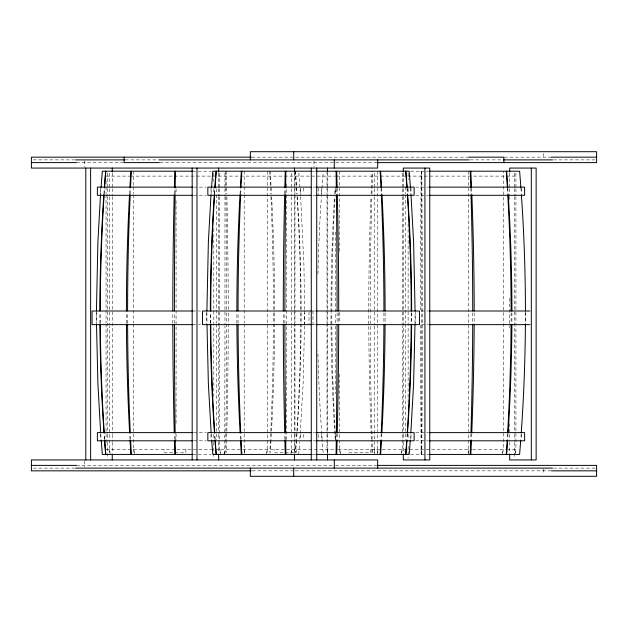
<?xml version="1.0" encoding="UTF-8"?>
<svg xmlns="http://www.w3.org/2000/svg" width="628" height="628" viewBox="0 0 628 628"><rect width="100%" height="100%" fill="white"/><g stroke="black" fill="none" stroke-linecap="round" stroke-linejoin="round"><path stroke-width="0.47" stroke-dasharray="3.14 2.35" d="M304.517 326.058L303.136 383.716L299.721 441.256M304.525 325.116L304.611 312.822M415.006 323.224L415.077 312.822M421.372 454.437L421.459 171.201M224.785 454.437L224.965 326.042M224.612 454.437L224.965 449.53M100.59 193.801L101.022 188.149M211.063 193.801L211.495 188.149M298.716 454.437L299.65 442.198M410.335 439.372L410.767 433.72M468.252 454.437L468.692 449.53L468.692 171.201M468.292 452.804L468.692 449.53M266.649 454.437L267.316 449.53L267.316 171.201M377.114 454.437L377.781 449.53L377.781 171.201M266.782 452.804L267.316 449.53M377.255 452.804L377.781 449.53M502.698 452.804L503.271 449.53L503.271 171.201M502.329 454.437L503.271 449.53M291.761 449.53L290.788 454.437L291.761 449.53L291.761 326.042M402.234 449.53L401.261 454.437L402.234 449.53L402.234 326.042M294.296 452.804L294.979 449.53L294.979 324.087M404.942 451.987L405.453 449.53M515.243 452.804L515.926 449.53L515.926 326.042M514.889 454.437L515.926 449.53L507.989 449.53M251.695 157.157L468.056 157.157M504.363 157.157L551.462 157.157M33.355 159.889L74.528 159.889M125.302 159.889L157.84 159.889M470.16 159.889L502.698 159.889M553.472 159.889L595.619 159.889M76.538 162.613L123.638 162.613M159.944 162.613L376.305 162.613M192.694 171.201L211.275 171.201M311.951 171.201L314.903 171.201M410.524 171.201L425.643 171.201M426.349 171.201L428.539 171.201M106.053 176.107L129.972 176.107M130.569 176.107L335.595 176.107M336.388 176.107L515.926 176.107M193.809 187.128L206.274 187.128M312.893 187.128L314.824 187.128M415.705 187.128L428.17 187.128M193.809 195.308L206.274 195.308M312.893 195.308L314.824 195.308M415.705 195.308L428.17 195.308M192.772 311.001L200.52 311.001M311.951 311.001L314.864 311.001M421.459 311.001L428.241 311.001M192.772 324.637L200.52 324.637M311.951 324.637L314.864 324.637M421.459 324.637L428.241 324.637M193.809 432.621L206.274 432.621M312.893 432.621L314.824 432.621M415.705 432.621L428.17 432.621M193.809 440.801L206.274 440.801M312.893 440.801L314.824 440.801M415.705 440.801L428.17 440.801M106.053 449.53L175.911 449.53M176.892 449.53L337.558 449.53M338.288 449.53L471.856 449.53M472.601 449.53L507.11 449.53M192.78 454.437L211.157 454.437M311.951 454.437L314.856 454.437M410.524 454.437L428.539 454.437M76.538 465.387L334.606 465.387M335.588 465.387L375.819 465.387M33.355 468.111L74.528 468.111M553.472 468.111L595.619 468.111M252.181 470.843L294.375 470.843M295.356 470.843L551.462 470.843M327 324.087L327 449.53L328.028 454.437M327 449.53L327.683 452.804M219.745 326.042L219.745 449.53L220.766 454.437M109.272 449.53L110.293 454.437L109.272 449.53L109.272 326.042M219.745 449.53L220.718 454.437M339.654 374.068L339.654 449.53L340.596 454.437M339.654 449.53L340.219 452.804M244.19 324.087L244.19 449.53L244.991 454.437M133.725 324.087L133.725 449.53L134.518 454.437M244.19 449.53L244.857 454.437M133.725 449.53L134.392 454.437M374.225 326.042L374.225 449.53L374.822 454.437M374.225 449.53L374.665 454.437M410.484 188.149L410.916 193.801M298.857 173.085L300.514 194.743M211.212 433.72L211.644 439.372M100.739 433.72L101.171 439.372M300.631 196.627L303.952 265.542L304.604 311.873M421.459 449.53L421.553 454.437M206.902 312.822L206.973 323.224M96.429 312.822L96.5 323.224M543.777 153.522L543.777 158.978M543.777 469.022L543.777 474.478M525.746 311.975L525.746 323.663M521.476 188.039L521.476 193.495M521.476 434.435L521.476 439.89M515.926 173.155L515.926 187.858M515.926 188.84L515.926 195.701M515.926 196.682L515.926 325.069M514.497 172.967L514.497 187.654M514.497 188.636L514.497 195.489M514.497 196.47L514.497 433.485M514.497 434.466L514.497 441.319M514.497 442.3L514.497 457.969M509.677 172.967L509.677 187.654M509.677 188.636L509.677 195.489M509.677 196.47L509.677 201.368M509.677 298.331L509.677 327.714M509.677 423.696L509.677 433.485M509.677 434.466L509.677 441.319M509.677 442.3L509.677 453.078M415.273 311.001L415.273 323.663M411.01 188.039L411.01 195.308M411.01 434.435L411.01 439.89M408.122 172.967L408.122 179.82M408.122 188.636L408.122 193.534M408.122 223.898L408.122 402.148M408.122 434.466L408.122 439.365M408.122 446.218L408.122 457.969M405.453 186.877L405.453 193.738M405.453 194.719L405.453 323.106M405.453 324.087L405.453 439.726M403.294 172.967L403.294 187.654M403.294 188.636L403.294 195.489M403.294 196.47L403.294 433.485M403.294 434.466L403.294 441.319M403.294 442.3L403.294 453.078M402.234 173.155L402.234 187.858M402.234 188.84L402.234 195.701M402.234 196.682L402.234 325.069M374.225 173.155L374.225 187.858M374.225 188.84L374.225 195.701M374.225 196.682L374.225 325.069M370.685 449.53L370.685 452.804L348.862 452.804L348.862 449.53M339.654 171.201L339.654 251.561M339.654 312.328L339.654 323.106M335.438 188.84L335.438 193.738M335.438 231.96L335.438 325.069M335.438 326.042L335.438 393.67M335.438 433.846L335.438 439.726M327.526 172.967L327.526 187.654M327.526 188.636L327.526 195.489M327.526 196.47L327.526 433.485M327.526 434.466L327.526 441.319M327.526 442.3L327.526 453.078M327 171.201L327 185.896M327 186.877L327 193.738M327 194.719L327 323.106M321.442 188.039L321.442 195.308M321.442 434.435L321.442 440.801M318.31 188.039L318.31 195.308M318.31 434.435L318.31 440.801M314 160.792L314 167.158M312.987 311.001L312.987 324.637M308.984 311.975L308.984 323.663M304.8 311.001L304.8 323.663M303.669 188.039L303.669 193.495M303.669 434.435L303.669 439.89M300.537 188.039L300.537 195.308M300.537 434.435L300.537 439.89M296.33 449.53L296.33 452.804L274.507 452.804L274.507 449.53M294.979 171.201L294.979 185.896M294.979 186.877L294.979 193.738M294.979 194.719L294.979 323.106M294.454 172.967L294.454 187.654M294.454 188.636L294.454 195.489M294.454 196.47L294.454 433.485M294.454 434.466L294.454 441.319M294.454 442.3L294.454 453.078M291.761 173.155L291.761 187.858M291.761 188.84L291.761 195.701M291.761 196.682L291.761 325.069M286.541 183.941L286.541 439.726M244.19 171.201L244.19 185.896M244.19 186.877L244.19 193.738M244.19 194.719L244.19 323.106M224.965 173.155L224.965 187.858M224.965 188.84L224.965 195.701M224.965 196.682L224.965 325.069M219.745 173.155L219.745 187.858M219.745 188.84L219.745 195.701M219.745 196.682L219.745 325.069M218.638 172.967L218.638 187.654M218.638 188.636L218.638 195.489M218.638 196.47L218.638 433.485M218.638 434.466L218.638 441.319M218.638 442.3L218.638 453.078M216.527 188.84L216.527 193.738M216.527 194.719L216.527 323.106M216.527 324.087L216.527 439.726M213.81 172.967L213.81 183.737M213.81 188.636L213.81 193.534M213.81 228.788L213.81 397.249M213.81 434.466L213.81 441.319M213.81 442.3L213.81 457.969M210.969 188.039L210.969 193.495M210.969 434.435L210.969 439.89M206.706 311.975L206.706 323.663M185.857 449.53L185.857 452.804L164.034 452.804L164.034 449.53M176.068 188.84L176.068 193.738M176.068 200.599L176.068 425.03M176.068 433.846L176.068 439.726M133.725 171.201L133.725 185.896M133.725 186.877L133.725 193.738M133.725 194.719L133.725 323.106M112.255 172.967L112.255 187.654M112.255 188.636L112.255 195.489M112.255 196.47L112.255 433.485M112.255 434.466L112.255 441.319M112.255 442.3L112.255 453.078M109.272 173.155L109.272 187.858M109.272 188.84L109.272 195.701M109.272 196.682L109.272 325.069M107.435 172.967L107.435 187.654M107.435 188.636L107.435 195.489M107.435 196.47L107.435 433.485M107.435 434.466L107.435 441.319M107.435 442.3L107.435 457.969M106.053 180.997L106.053 185.896M106.053 186.877L106.053 193.738M106.053 194.719L106.053 323.106M106.053 324.087L106.053 444.632M100.504 188.039L100.504 195.308M100.504 434.435L100.504 440.801M96.233 311.001L96.233 323.663M84.223 160.792L84.223 167.158M84.223 460.842L84.223 467.208M215.161 439.372A1716.607 1613.081 90 0 1 214.776 433.72M210.796 323.224A1716.607 1613.081 90 0 1 210.773 312.822M214.65 193.801A1716.607 1613.081 90 0 1 215.027 188.149M240.453 439.372A1716.607 1314.993 -90 0 1 240.139 433.72M236.897 323.224A1716.607 1314.993 -90 0 1 236.874 312.822M240.037 193.801A1716.607 1314.993 -90 0 1 240.351 188.149M241.058 439.372A1716.607 1103.412 90 0 1 240.791 433.72M238.075 323.224A1716.607 1103.412 90 0 1 238.051 312.822M240.712 193.801A1716.607 1103.412 90 0 1 240.971 188.149M284.869 439.372A1716.607 587.117 -90 0 1 284.735 433.72M283.283 323.224A1716.607 587.117 -90 0 1 283.275 312.822M284.688 193.801A1716.607 587.117 -90 0 1 284.822 188.149M406.952 188.149A1716.607 1613.081 -90 0 1 407.329 193.801M411.207 312.822A1716.607 1613.081 -90 0 1 411.183 323.224M407.203 433.72A1716.607 1613.081 -90 0 1 406.818 439.372M381.628 188.149A1716.607 1314.993 90 0 1 381.934 193.801M385.105 312.822A1716.607 1314.993 90 0 1 385.082 323.224M381.84 433.72A1716.607 1314.993 90 0 1 381.526 439.372M214.941 439.372A1716.607 1690.529 -90 0 1 214.533 433.72M210.372 323.224A1716.607 1690.529 -90 0 1 210.341 312.822M214.407 193.801A1716.607 1690.529 -90 0 1 214.8 188.149M407.18 188.149A1716.607 1690.529 90 0 1 407.572 193.801M411.638 312.822A1716.607 1690.529 90 0 1 411.607 323.224M407.439 433.72A1716.607 1690.529 90 0 1 407.038 439.372M336.318 188.855A1716.607 298.088 -90 0 1 336.38 193.762M337.095 312.822A1716.607 298.088 -90 0 1 337.095 323.224M336.357 433.838A1716.607 298.088 -90 0 1 336.278 439.726M285.701 439.726A1716.607 298.088 90 0 1 285.622 433.838M284.884 323.224A1716.607 298.088 90 0 1 284.884 312.822M285.599 193.762A1716.607 298.088 90 0 1 285.661 188.855M381.008 188.149A1716.607 1103.412 -90 0 1 381.267 193.801M383.928 312.822A1716.607 1103.412 -90 0 1 383.904 323.224M381.188 433.72A1716.607 1103.412 -90 0 1 380.921 439.372M337.158 188.149A1716.607 587.117 90 0 1 337.291 193.801M338.704 312.822A1716.607 587.117 90 0 1 338.696 323.224M337.244 433.72A1716.607 587.117 90 0 1 337.11 439.372M372.019 452.56A1716.607 984.602 -90 0 1 371.47 440.314M371.431 439.372A1716.607 984.602 -90 0 1 368.754 312.822M368.754 311.873A1716.607 984.602 -90 0 1 371.007 196.627M371.117 193.801A1716.607 984.602 -90 0 1 372.106 171.201M335.658 439.372A1716.607 1406.163 90 0 1 331.827 312.822M331.827 311.873A1716.607 1406.163 90 0 1 335.054 196.627M335.211 193.801A1716.607 1406.163 90 0 1 335.54 188.149M335.226 439.372A1716.607 1555.776 -90 0 1 330.995 312.822M330.995 311.873A1716.607 1555.776 -90 0 1 334.567 196.627M334.74 193.801A1716.607 1555.776 -90 0 1 335.101 188.149M323.161 452.56A1716.607 1710.075 90 0 1 322.203 440.314M322.133 439.372A1716.607 1710.075 90 0 1 317.917 351.586M317.917 274.051A1716.607 1710.075 90 0 1 321.403 196.627M321.599 193.801A1716.607 1710.075 90 0 1 323.31 171.201M471.573 188.149A1716.607 984.602 90 0 1 471.801 193.801M474.171 312.822A1716.607 984.602 90 0 1 474.156 323.224M471.722 433.72A1716.607 984.602 90 0 1 471.495 439.372M507.377 188.149A1716.607 1406.163 -90 0 1 507.707 193.801M511.09 312.822A1716.607 1406.163 -90 0 1 511.066 323.224M507.605 433.72A1716.607 1406.163 -90 0 1 507.267 439.372M421.137 454.437A1716.607 149.613 -90 0 1 420.634 325.116M420.627 309.981A1716.607 149.613 -90 0 1 421.137 171.201M372.6 452.56A1716.607 725.466 90 0 1 372.2 440.314M372.169 439.372A1716.607 725.466 90 0 1 370.19 312.822M370.19 311.873A1716.607 725.466 90 0 1 371.855 196.627M371.941 193.801A1716.607 725.466 90 0 1 372.663 171.201M421.78 171.201A1716.607 149.613 90 0 1 421.78 454.437M470.812 188.149A1716.607 725.466 -90 0 1 470.984 193.801M472.727 312.822A1716.607 725.466 -90 0 1 472.719 323.224M470.929 433.72A1716.607 725.466 -90 0 1 470.757 439.372M520.926 188.149A1716.607 1710.075 -90 0 1 521.326 193.801M525.44 312.822A1716.607 1710.075 -90 0 1 525.408 323.224M521.193 433.72A1716.607 1710.075 -90 0 1 520.785 439.372M507.817 188.149A1716.607 1555.776 90 0 1 508.178 193.801M511.922 312.822A1716.607 1555.776 90 0 1 511.899 323.224M508.06 433.72A1716.607 1555.776 90 0 1 507.691 439.372M104.688 439.372A1716.607 1613.081 90 0 1 104.303 433.72M100.331 323.224A1716.607 1613.081 90 0 1 100.299 312.822M104.177 193.801A1716.607 1613.081 90 0 1 104.554 188.149M129.98 439.372A1716.607 1314.993 -90 0 1 129.674 433.72M126.432 323.224A1716.607 1314.993 -90 0 1 126.409 312.822M129.572 193.801A1716.607 1314.993 -90 0 1 129.878 188.149M130.585 439.372A1716.607 1103.412 90 0 1 130.326 433.72M127.602 323.224A1716.607 1103.412 90 0 1 127.586 312.822M130.239 193.801A1716.607 1103.412 90 0 1 130.498 188.149M174.403 439.372A1716.607 587.117 -90 0 1 174.262 433.72M172.81 323.224A1716.607 587.117 -90 0 1 172.802 312.822M174.215 193.801A1716.607 587.117 -90 0 1 174.356 188.149M295.239 171.201A1716.607 1613.081 -90 0 1 296.856 193.801M297.036 196.627A1716.607 1613.081 -90 0 1 300.741 311.873M300.741 312.822A1716.607 1613.081 -90 0 1 296.345 439.372M296.283 440.314A1716.607 1613.081 -90 0 1 295.388 452.56M270.15 171.201A1716.607 1314.993 90 0 1 271.469 193.801M271.618 196.627A1716.607 1314.993 90 0 1 274.632 311.873M274.632 312.822A1716.607 1314.993 90 0 1 271.053 439.372M270.998 440.314A1716.607 1314.993 90 0 1 270.268 452.56M104.468 439.372A1716.607 1690.529 -90 0 1 104.067 433.72M99.899 323.224A1716.607 1690.529 -90 0 1 99.868 312.822M103.934 193.801A1716.607 1690.529 -90 0 1 104.334 188.149M295.403 171.201A1716.607 1690.529 90 0 1 297.099 193.801M297.295 196.627A1716.607 1690.529 90 0 1 301.165 311.873M301.173 312.822A1716.607 1690.529 90 0 1 296.565 439.372M296.502 440.314A1716.607 1690.529 90 0 1 295.56 452.56M225.609 171.201A1716.607 298.088 -90 0 1 225.907 193.762M225.939 196.627A1716.607 298.088 -90 0 1 226.622 311.873M226.63 312.822A1716.607 298.088 -90 0 1 225.64 452.482M175.228 439.726A1716.607 298.088 90 0 1 175.149 433.838M174.419 323.224A1716.607 298.088 90 0 1 174.411 312.822M175.126 193.762A1716.607 298.088 90 0 1 175.188 188.855M269.695 171.201A1716.607 1103.412 -90 0 1 270.801 193.801M270.919 196.627A1716.607 1103.412 -90 0 1 273.455 311.873M273.455 312.822A1716.607 1103.412 -90 0 1 270.448 439.372M270.409 440.314A1716.607 1103.412 -90 0 1 269.789 452.56M226.229 171.201A1716.607 587.117 90 0 1 226.818 193.801M226.889 196.627A1716.607 587.117 90 0 1 228.231 311.873M228.231 312.822A1716.607 587.117 90 0 1 226.637 439.372M226.614 440.314A1716.607 587.117 90 0 1 226.284 452.56"/><path stroke-width="0.94" d="M96.437 310.931L97.905 241.921L100.519 194.743M206.91 310.931L208.37 241.921L210.992 194.743M414.998 324.166L413.609 383.716L410.845 432.778M101.1 187.207L102.325 171.201L192.796 171.201M211.565 187.207L212.79 171.201L310.986 171.201M410.265 440.314L409.189 454.437L315.813 454.437M251.2 157.157L31.4 157.157L31.4 168.069L377.664 168.069L377.664 159.889M468.535 157.157L503.86 157.157L503.86 162.613M551.462 157.157L596.6 157.157M75.509 159.889L124.517 159.889M158.821 159.889L469.179 159.889M503.483 159.889L552.491 159.889M31.4 162.613L76.538 162.613M159.465 162.613L124.14 162.613L124.14 157.157M376.8 162.613L596.6 162.613L596.6 151.701L250.337 151.701L250.337 159.889M315.813 171.201L409.189 171.201L410.414 187.207M429.285 171.201L519.615 171.201A1716.607 1710.075 -90 0 1 520.855 187.207M192.89 187.128L97.371 187.128L97.371 195.308L192.89 195.308M310.986 187.128L207.844 187.128L207.844 195.308L310.986 195.308M315.758 187.128L414.135 187.128L414.135 195.308L315.758 195.308M429.089 187.128L524.608 187.128L524.608 195.308L429.089 195.308M192.804 311.001L92.049 311.001L92.049 324.637L192.804 324.637M310.986 311.001L202.522 311.001L202.522 324.637L310.986 324.637M315.805 311.001L419.457 311.001L419.457 324.637L315.805 324.637M429.175 311.001L529.93 311.001M429.175 324.637L529.93 324.637M192.89 432.621L97.371 432.621L97.371 440.801L192.89 440.801M310.986 432.621L207.844 432.621L207.844 440.801L310.986 440.801M315.758 432.621L414.135 432.621L414.135 440.801L315.758 440.801M429.089 432.621L524.608 432.621L524.608 440.801L429.089 440.801M192.796 454.437L102.325 454.437L101.241 440.314M310.986 454.437L212.79 454.437L211.714 440.314M429.199 454.437L519.615 454.437A1716.607 1710.075 -90 0 0 520.714 440.314M31.4 465.387L76.538 465.387M376.8 465.387L596.6 465.387L596.6 476.299L250.337 476.299L250.337 468.111M75.509 468.111L552.491 468.111M251.2 470.843L31.4 470.843L31.4 459.932L377.664 459.932L377.664 468.111M551.462 470.843L596.6 470.843M211.134 432.778L208.37 383.716L206.981 324.166M100.668 432.778L97.905 383.716L96.508 324.166M410.987 194.743L413.609 241.921L415.069 310.931M531.312 168.069L531.312 459.932M509.677 171.986L509.677 168.069L536.139 168.069L536.139 459.932L509.677 459.932L509.677 454.052M424.936 168.069L424.936 459.932M403.294 171.986L403.294 168.069L429.756 168.069L429.756 459.932L403.294 459.932L403.294 454.052M334.277 159.889L334.277 168.069M334.277 459.932L334.277 468.111M327.526 168.069L327.526 171.986M327.526 454.052L327.526 459.932M316.724 168.069L316.724 459.932M311.276 168.069L311.276 459.932M294.454 168.069L294.454 171.986M294.454 454.052L294.454 459.932M293.723 151.701L293.723 159.889M293.723 468.111L293.723 476.299M218.638 168.069L218.638 171.986M218.638 454.052L218.638 459.932M196.996 168.069L196.996 459.932M192.176 168.069L192.176 459.932M112.255 168.069L112.255 171.986M112.255 454.052L112.255 459.932M90.62 168.069L90.62 459.932M85.793 168.069L85.793 459.932M405.712 171.201A1716.607 1613.081 -90 0 1 406.889 187.207M407.391 194.743A1716.607 1613.081 -90 0 1 411.207 310.931M411.175 324.166A1716.607 1613.081 -90 0 1 407.266 432.778M406.756 440.314A1716.607 1613.081 -90 0 1 405.712 454.437M380.623 171.201A1716.607 1314.993 90 0 1 381.581 187.207M381.989 194.743A1716.607 1314.993 90 0 1 385.097 310.931M385.074 324.166A1716.607 1314.993 90 0 1 381.887 432.778M381.471 440.314A1716.607 1314.993 90 0 1 380.623 454.437M216.103 454.437A1716.607 1690.529 -90 0 1 215.004 440.314M214.47 432.778A1716.607 1690.529 -90 0 1 210.372 324.166M210.341 310.931A1716.607 1690.529 -90 0 1 214.344 194.743M214.87 187.207A1716.607 1690.529 -90 0 1 216.103 171.201M285.277 454.437A1716.607 587.117 -90 0 1 284.892 440.314M284.712 432.778A1716.607 587.117 -90 0 1 283.283 324.166M283.275 310.931A1716.607 587.117 -90 0 1 284.665 194.743M284.845 187.207A1716.607 587.117 -90 0 1 285.277 171.201M241.819 454.437A1716.607 1103.412 90 0 1 241.105 440.314M240.752 432.778A1716.607 1103.412 90 0 1 238.075 324.166M238.051 310.931A1716.607 1103.412 90 0 1 240.665 194.743M241.011 187.207A1716.607 1103.412 90 0 1 241.819 171.201M405.876 171.201A1716.607 1690.529 90 0 1 407.109 187.207M407.635 194.743A1716.607 1690.529 90 0 1 411.638 310.931M411.607 324.166A1716.607 1690.529 90 0 1 407.509 432.778M406.968 440.314A1716.607 1690.529 90 0 1 405.876 454.437M336.082 171.201A1716.607 298.088 -90 0 1 336.31 187.874M336.388 194.743A1716.607 298.088 -90 0 1 337.095 310.931M337.087 324.166A1716.607 298.088 -90 0 1 336.365 432.857M336.27 440.707A1716.607 298.088 -90 0 1 336.082 454.437M285.897 454.437A1716.607 298.088 90 0 1 285.709 440.707M285.614 432.857A1716.607 298.088 90 0 1 284.892 324.166M284.884 310.931A1716.607 298.088 90 0 1 285.591 194.743M285.669 187.874A1716.607 298.088 90 0 1 285.897 171.201M380.16 171.201A1716.607 1103.412 -90 0 1 380.968 187.207M381.314 194.743A1716.607 1103.412 -90 0 1 383.928 310.931M383.904 324.166A1716.607 1103.412 -90 0 1 381.227 432.778M380.874 440.314A1716.607 1103.412 -90 0 1 380.16 454.437M336.702 171.201A1716.607 587.117 90 0 1 337.134 187.207M337.315 194.743A1716.607 587.117 90 0 1 338.704 310.931M338.696 324.166A1716.607 587.117 90 0 1 337.267 432.778M337.087 440.314A1716.607 587.117 90 0 1 336.702 454.437M241.356 454.437A1716.607 1314.993 -90 0 1 240.508 440.314M240.092 432.778A1716.607 1314.993 -90 0 1 236.905 324.166M236.874 310.931A1716.607 1314.993 -90 0 1 239.99 194.743M240.398 187.207A1716.607 1314.993 -90 0 1 241.356 171.201M216.268 454.437A1716.607 1613.081 90 0 1 215.223 440.314M214.713 432.778A1716.607 1613.081 90 0 1 210.804 324.166M210.773 310.931A1716.607 1613.081 90 0 1 214.588 194.743M215.09 187.207A1716.607 1613.081 90 0 1 216.268 171.201M506.301 171.201A1716.607 1406.163 -90 0 1 507.322 187.207M507.762 194.743A1716.607 1406.163 -90 0 1 511.09 310.931M511.059 324.166A1716.607 1406.163 -90 0 1 507.652 432.778M507.212 440.314A1716.607 1406.163 -90 0 1 506.301 454.437M470.812 171.201A1716.607 984.602 90 0 1 471.534 187.207M471.84 194.743A1716.607 984.602 90 0 1 474.171 310.931M474.148 324.166A1716.607 984.602 90 0 1 471.761 432.778M471.455 440.314A1716.607 984.602 90 0 1 470.812 454.437M521.389 194.743A1716.607 1710.075 -90 0 1 525.44 310.931M525.4 324.166A1716.607 1710.075 -90 0 1 521.256 432.778M506.623 171.201A1716.607 1555.776 90 0 1 507.754 187.207M508.24 194.743A1716.607 1555.776 90 0 1 511.922 310.931M511.891 324.166A1716.607 1555.776 90 0 1 508.123 432.778M507.628 440.314A1716.607 1555.776 90 0 1 506.623 454.437M470.254 171.201A1716.607 725.466 -90 0 1 470.788 187.207M471.008 194.743A1716.607 725.466 -90 0 1 472.727 310.931M472.711 324.166A1716.607 725.466 -90 0 1 470.953 432.778M470.725 440.314A1716.607 725.466 -90 0 1 470.254 454.437M105.63 454.437A1716.607 1690.529 -90 0 1 104.538 440.314M103.997 432.778A1716.607 1690.529 -90 0 1 99.907 324.166M99.868 310.931A1716.607 1690.529 -90 0 1 103.871 194.743M104.397 187.207A1716.607 1690.529 -90 0 1 105.63 171.201M174.804 454.437A1716.607 587.117 -90 0 1 174.427 440.314M174.239 432.778A1716.607 587.117 -90 0 1 172.818 324.166M172.802 310.931A1716.607 587.117 -90 0 1 174.192 194.743M174.38 187.207A1716.607 587.117 -90 0 1 174.804 171.201M131.346 454.437A1716.607 1103.412 90 0 1 130.632 440.314M130.279 432.778A1716.607 1103.412 90 0 1 127.61 324.166M127.586 310.931A1716.607 1103.412 90 0 1 130.192 194.743M130.538 187.207A1716.607 1103.412 90 0 1 131.346 171.201M175.424 454.437A1716.607 298.088 90 0 1 175.236 440.707M175.141 432.857A1716.607 298.088 90 0 1 174.419 324.166M174.411 310.931A1716.607 298.088 90 0 1 175.118 194.743M175.204 187.874A1716.607 298.088 90 0 1 175.424 171.201M130.891 454.437A1716.607 1314.993 -90 0 1 130.035 440.314M129.619 432.778A1716.607 1314.993 -90 0 1 126.432 324.166M126.409 310.931A1716.607 1314.993 -90 0 1 129.517 194.743M129.933 187.207A1716.607 1314.993 -90 0 1 130.891 171.201M105.794 454.437A1716.607 1613.081 90 0 1 104.75 440.314M104.24 432.778A1716.607 1613.081 90 0 1 100.331 324.166M100.299 310.931A1716.607 1613.081 90 0 1 104.115 194.743M104.625 187.207A1716.607 1613.081 90 0 1 105.794 171.201"/></g></svg>
